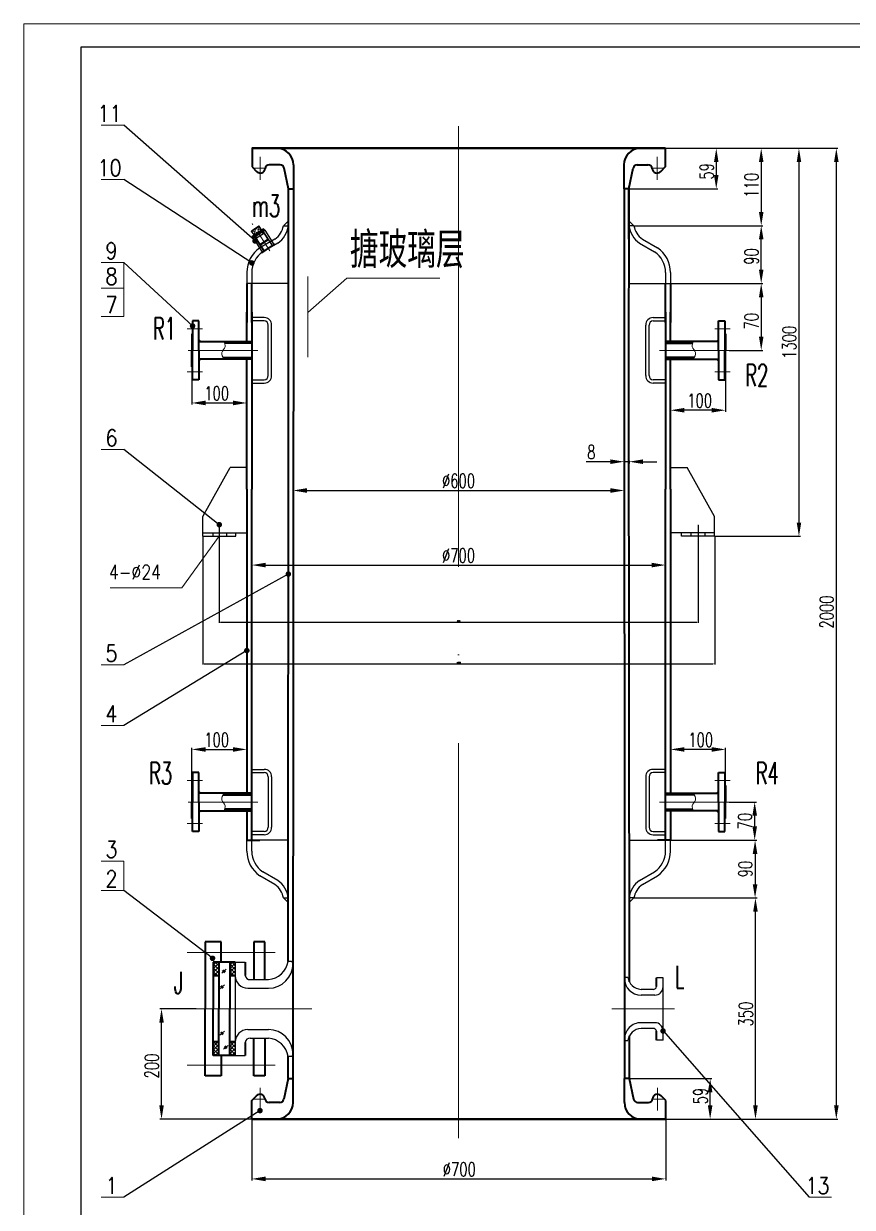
# Model space of a CAD drawing. Extents: x 11707 to 22622, y 3017 to 12806.
# Drawn here: x 14691 to 16195, y 4380 to 6529 of the extents above; entities that cross this region are included whole.
import ezdxf

# ---------------------------------------------------------------- set-up
doc = ezdxf.new("R2010")
doc.units = 0
doc.header["$LTSCALE"] = 8
doc.linetypes.add('DASHDOT-S', pattern=[14, 10, -2, 0, -2])
for name, color, linetype, lineweight in [('cdr.dwg1', 4, 'Continuous', 35), ('cdr.dwg2', 2, 'Continuous', 13), ('cdr_dim', 7, 'Continuous', 13), ('cdr_dwg3', 1, 'DASHDOT-S', 13)]:
    doc.layers.add(name, color=color, linetype=linetype, lineweight=lineweight)
doc.layers.add('cdr_dwg1', color=4, linetype='Continuous')
doc.styles.add('HZ', font='txt', dxfattribs={"width": 0.5, "bigfont": 'hzfs'})
doc.styles.get("Standard").update_dxf_attribs({"font": 'txt', "width": 0.7, "bigfont": 'hztxt.shx'})
doc.dimstyles.new('ISO-25', dxfattribs={"dimtxt": 2.5, "dimasz": 2.5, "dimexe": 1.25, "dimexo": 0.625, "dimtad": 1, "dimtxsty": 'Standard', "dimcen": 2.5, "dimadec": 0, "dimazin": 0, "dimtfac": 1, "dimtmove": 0, "dimatfit": 3, "dimfxl": 1, "dimarcsym": 0})
doc.dimstyles.new('筒轴直径标注', dxfattribs={"dimtxt": 50, "dimasz": 40, "dimexe": 12.5, "dimexo": 0.625, "dimgap": 6.25, "dimtad": 1, "dimtxsty": 'HZ', "dimcen": 15, "dimadec": 0, "dimazin": 0, "dimtm": 1e-09, "dimtfac": 1, "dimtmove": 0, "dimatfit": 3, "dimfxl": 1, "dimarcsym": 0})

# ---------------------------------------------------------------- blocks, each defined once
blk = doc.blocks.new('*D436')
at = {"layer": 'cdr_dim', "color": 0, "lineweight": -2}
for p, q in [((16095.3, 6302.3), (16101.1, 6302.3)), ((16098.1, 6277.3), (16098.1, 5623.1)), ((15945.2, 5598.1), (16101.1, 5598.1))]:
    blk.add_line(p, q, dxfattribs=at)
at = {"layer": 'cdr_dim', "color": 0}
for points in [[(16094, 6277.3), (16102.3, 6277.3), (16098.1, 6302.3)], [(16094, 5623.1), (16102.3, 5623.1), (16098.1, 5598.1)]]:
    blk.add_solid(points, dxfattribs=at)
at = {"layer": 'Defpoints', "color": 0}
for p in [(16095.1, 6302.3), (15945, 5598.1), (16098.1, 5598.1)]:
    blk.add_point(p, dxfattribs=at)
at = {"layer": 'cdr_dim', "color": 0, "insert": (16080.6, 5950.2), "char_height": 25, "attachment_point": 5, "rotation": 90}
blk.add_mtext('1300', dxfattribs=at)
blk = doc.blocks.new('*D329')
at = {"layer": 'cdr_dim', "color": 0, "lineweight": -2}
for p, q in [((15855.8, 6302.3), (16168.9, 6302.3)), ((16165.9, 6277.3), (16165.9, 4565)), ((15898.4, 4540), (16168.9, 4540))]:
    blk.add_line(p, q, dxfattribs=at)
at = {"layer": 'cdr_dim', "color": 0}
for points in [[(16161.8, 6277.3), (16170.1, 6277.3), (16165.9, 6302.3)], [(16161.8, 4565), (16170.1, 4565), (16165.9, 4540)]]:
    blk.add_solid(points, dxfattribs=at)
at = {"layer": 'Defpoints', "color": 0}
for p in [(15855.6, 6302.3), (15898.2, 4540), (16165.9, 4540)]:
    blk.add_point(p, dxfattribs=at)
at = {"layer": 'cdr_dim', "color": 0, "insert": (16148.4, 5460.6), "char_height": 25, "attachment_point": 5, "rotation": 90}
blk.add_mtext('2000', dxfattribs=at)
blk = doc.blocks.new('*D330')
at = {"layer": 'cdr_dim', "color": 0, "lineweight": -2}
for p, q in [((14996.4, 5145.8), (14996.4, 5214.2)), ((15021.4, 5211.2), (15071.4, 5211.2)), ((15096.4, 5150.3), (15096.4, 5214.2))]:
    blk.add_line(p, q, dxfattribs=at)
at = {"layer": 'cdr_dim', "color": 0}
for points in [[(15021.4, 5215.3), (15021.4, 5207), (14996.4, 5211.2)], [(15071.4, 5215.3), (15071.4, 5207), (15096.4, 5211.2)]]:
    blk.add_solid(points, dxfattribs=at)
at = {"layer": 'Defpoints', "color": 0}
for p in [(15096.4, 5211.2), (14996.4, 5145.6), (15096.4, 5150.1)]:
    blk.add_point(p, dxfattribs=at)
at = {"layer": 'cdr_dim', "color": 0, "insert": (15041.5, 5228.7), "char_height": 25, "attachment_point": 5}
blk.add_mtext('100', dxfattribs=at)
blk = doc.blocks.new('*D331')
at = {"layer": 'cdr_dim', "color": 0, "lineweight": -2}
for p, q in [((14996.4, 5905.5), (14996.4, 5837.1)), ((15096.4, 5901), (15096.4, 5837.1)), ((15021.4, 5840.1), (15071.4, 5840.1))]:
    blk.add_line(p, q, dxfattribs=at)
at = {"layer": 'cdr_dim', "color": 0}
for points in [[(15021.4, 5844.3), (15021.4, 5835.9), (14996.4, 5840.1)], [(15071.4, 5844.3), (15071.4, 5835.9), (15096.4, 5840.1)]]:
    blk.add_solid(points, dxfattribs=at)
at = {"layer": 'Defpoints', "color": 0}
for p in [(14996.4, 5905.7), (15096.4, 5901.2), (15096.4, 5840.1)]:
    blk.add_point(p, dxfattribs=at)
at = {"layer": 'cdr_dim', "color": 0, "insert": (15041.5, 5857.6), "char_height": 25, "attachment_point": 5}
blk.add_mtext('100', dxfattribs=at)
blk = doc.blocks.new('*D332')
at = {"layer": 'cdr_dim', "color": 0, "lineweight": -2}
for p, q in [((15865, 5901), (15865, 5823.9)), ((15965, 5905.5), (15965, 5823.9)), ((15940, 5826.9), (15890, 5826.9))]:
    blk.add_line(p, q, dxfattribs=at)
at = {"layer": 'cdr_dim', "color": 0}
for points in [[(15890, 5831), (15890, 5822.7), (15865, 5826.9)], [(15940, 5831), (15940, 5822.7), (15965, 5826.9)]]:
    blk.add_solid(points, dxfattribs=at)
at = {"layer": 'Defpoints', "color": 0}
for p in [(15865, 5901.2), (15965, 5905.7), (15865, 5826.9)]:
    blk.add_point(p, dxfattribs=at)
at = {"layer": 'cdr_dim', "color": 0, "insert": (15917.9, 5844.4), "char_height": 25, "attachment_point": 5}
blk.add_mtext('100', dxfattribs=at)
blk = doc.blocks.new('*D333')
at = {"layer": 'cdr_dim', "color": 0, "lineweight": -2}
for p, q in [((15865, 5150.3), (15865, 5214.2)), ((15940, 5211.2), (15890, 5211.2)), ((15965, 5145.8), (15965, 5214.2))]:
    blk.add_line(p, q, dxfattribs=at)
at = {"layer": 'cdr_dim', "color": 0}
for points in [[(15890, 5215.3), (15890, 5207), (15865, 5211.2)], [(15940, 5215.3), (15940, 5207), (15965, 5211.2)]]:
    blk.add_solid(points, dxfattribs=at)
at = {"layer": 'Defpoints', "color": 0}
for p in [(15865, 5211.2), (15865, 5150.1), (15965, 5145.6)]:
    blk.add_point(p, dxfattribs=at)
at = {"layer": 'cdr_dim', "color": 0, "insert": (15919.9, 5228.7), "char_height": 25, "attachment_point": 5}
blk.add_mtext('100', dxfattribs=at)
blk = doc.blocks.new('*D334')
at = {"layer": 'cdr_dim', "color": 0, "lineweight": -2}
for p, q in [((15971.5, 5115.7), (16020.8, 5115.7)), ((16017.8, 5071.6), (16017.8, 5090.7)), ((15865.2, 5046.6), (16020.8, 5046.6))]:
    blk.add_line(p, q, dxfattribs=at)
at = {"layer": 'cdr_dim', "color": 0}
for points in [[(16013.6, 5090.7), (16022, 5090.7), (16017.8, 5115.7)], [(16013.6, 5071.6), (16022, 5071.6), (16017.8, 5046.6)]]:
    blk.add_solid(points, dxfattribs=at)
at = {"layer": 'Defpoints', "color": 0}
for p in [(15971.3, 5115.7), (16017.8, 5115.7), (15865, 5046.6)]:
    blk.add_point(p, dxfattribs=at)
at = {"layer": 'cdr_dim', "color": 0, "insert": (16000.3, 5081.1), "char_height": 25, "attachment_point": 5, "rotation": 90}
blk.add_mtext('70', dxfattribs=at)
blk = doc.blocks.new('*D437')
at = {"layer": 'cdr_dim', "color": 0, "lineweight": -2}
for p, q in [((15855.8, 6302.3), (15951.1, 6302.3)), ((15948.1, 6277.3), (15948.1, 6253.8)), ((15789.8, 6228.8), (15951.1, 6228.8))]:
    blk.add_line(p, q, dxfattribs=at)
at = {"layer": 'cdr_dim', "color": 0}
for points in [[(15943.9, 6277.3), (15952.2, 6277.3), (15948.1, 6302.3)], [(15943.9, 6253.8), (15952.2, 6253.8), (15948.1, 6228.8)]]:
    blk.add_solid(points, dxfattribs=at)
at = {"layer": 'Defpoints', "color": 0}
for p in [(15855.6, 6302.3), (15789.6, 6228.8), (15948.1, 6228.8)]:
    blk.add_point(p, dxfattribs=at)
at = {"layer": 'cdr_dim', "color": 0, "insert": (15930.6, 6260.5), "char_height": 25, "attachment_point": 5, "rotation": 90}
blk.add_mtext('59', dxfattribs=at)
blk = doc.blocks.new('*D335')
at = {"layer": 'cdr_dim', "color": 0, "lineweight": -2}
for p, q in [((15994.4, 6302.3), (16032.6, 6302.3)), ((16029.6, 6277.3), (16029.6, 6186.9)), ((15798.9, 6161.9), (16032.6, 6161.9))]:
    blk.add_line(p, q, dxfattribs=at)
at = {"layer": 'cdr_dim', "color": 0}
for points in [[(16025.5, 6277.3), (16033.8, 6277.3), (16029.6, 6302.3)], [(16025.5, 6186.9), (16033.8, 6186.9), (16029.6, 6161.9)]]:
    blk.add_solid(points, dxfattribs=at)
at = {"layer": 'Defpoints', "color": 0}
for p in [(15994.2, 6302.3), (15798.7, 6161.9), (16029.6, 6161.9)]:
    blk.add_point(p, dxfattribs=at)
at = {"layer": 'cdr_dim', "color": 0, "insert": (16012.1, 6235.4), "char_height": 25, "attachment_point": 5, "rotation": 90}
blk.add_mtext('110', dxfattribs=at)
blk = doc.blocks.new('*D438')
at = {"layer": 'cdr_dim', "color": 0, "lineweight": -2}
for p, q in [((15865.2, 6161.9), (16032.6, 6161.9)), ((16029.6, 6081.9), (16029.6, 6136.9)), ((15865.2, 6056.9), (16032.6, 6056.9))]:
    blk.add_line(p, q, dxfattribs=at)
at = {"layer": 'cdr_dim', "color": 0}
for points in [[(16025.5, 6136.9), (16033.8, 6136.9), (16029.6, 6161.9)], [(16025.5, 6081.9), (16033.8, 6081.9), (16029.6, 6056.9)]]:
    blk.add_solid(points, dxfattribs=at)
at = {"layer": 'Defpoints', "color": 0}
for p in [(15865, 6161.9), (16029.6, 6161.9), (15865, 6056.9)]:
    blk.add_point(p, dxfattribs=at)
at = {"layer": 'cdr_dim', "color": 0, "insert": (16012.1, 6105.9), "char_height": 25, "attachment_point": 5, "rotation": 90}
blk.add_mtext('90', dxfattribs=at)
blk = doc.blocks.new('*D439')
at = {"layer": 'cdr_dim', "color": 0, "lineweight": -2}
for p, q in [((16009.9, 6056.9), (16032.6, 6056.9)), ((16029.6, 6031.9), (16029.6, 5960.6)), ((15971.5, 5935.6), (16032.6, 5935.6))]:
    blk.add_line(p, q, dxfattribs=at)
at = {"layer": 'cdr_dim', "color": 0}
for points in [[(16025.5, 6031.9), (16033.8, 6031.9), (16029.6, 6056.9)], [(16025.5, 5960.6), (16033.8, 5960.6), (16029.6, 5935.6)]]:
    blk.add_solid(points, dxfattribs=at)
at = {"layer": 'Defpoints', "color": 0}
for p in [(16009.7, 6056.9), (15971.3, 5935.6), (16029.6, 5935.6)]:
    blk.add_point(p, dxfattribs=at)
at = {"layer": 'cdr_dim', "color": 0, "insert": (16012.1, 5988.4), "char_height": 25, "attachment_point": 5, "rotation": 90}
blk.add_mtext('70', dxfattribs=at)
blk = doc.blocks.new('*D440')
at = {"layer": 'cdr_dim', "color": 0, "lineweight": -2}
for p, q in [((15790.5, 4613.7), (15940, 4613.7)), ((15937, 4565), (15937, 4588.7)), ((15856.5, 4540), (15940, 4540))]:
    blk.add_line(p, q, dxfattribs=at)
at = {"layer": 'cdr_dim', "color": 0}
for points in [[(15932.8, 4588.7), (15941.1, 4588.7), (15937, 4613.7)], [(15932.8, 4565), (15941.1, 4565), (15937, 4540)]]:
    blk.add_solid(points, dxfattribs=at)
at = {"layer": 'Defpoints', "color": 0}
for p in [(15790.3, 4613.7), (15937, 4613.7), (15856.3, 4540)]:
    blk.add_point(p, dxfattribs=at)
at = {"layer": 'cdr_dim', "color": 0, "insert": (15919.5, 4582), "char_height": 25, "attachment_point": 5, "rotation": 90}
blk.add_mtext('59', dxfattribs=at)
blk = doc.blocks.new('*D336')
at = {"layer": 'cdr_dim', "color": 0, "lineweight": -2}
for p, q in [((15105.2, 4540), (15105.2, 4428.6)), ((15856.3, 4540), (15856.3, 4428.6)), ((15130.2, 4431.6), (15831.3, 4431.6))]:
    blk.add_line(p, q, dxfattribs=at)
at = {"layer": 'cdr_dim', "color": 0}
for points in [[(15130.2, 4435.8), (15130.2, 4427.5), (15105.2, 4431.6)], [(15831.3, 4435.8), (15831.3, 4427.5), (15856.3, 4431.6)]]:
    blk.add_solid(points, dxfattribs=at)
at = {"layer": 'Defpoints', "color": 0}
for p in [(15105.2, 4540.2), (15856.3, 4540.2), (15856.3, 4431.6)]:
    blk.add_point(p, dxfattribs=at)
at = {"layer": 'cdr_dim', "color": 0, "insert": (15481.9, 4449.1), "char_height": 25, "attachment_point": 5}
blk.add_mtext('%%c700', dxfattribs=at)
blk = doc.blocks.new('*D441')
at = {"layer": 'cdr_dim', "color": 0, "lineweight": -2}
for p, q in [((15180.4, 5460.8), (15180.4, 5684.2)), ((15205.4, 5681.2), (15756, 5681.2)), ((15781, 5461), (15781, 5684.2))]:
    blk.add_line(p, q, dxfattribs=at)
at = {"layer": 'cdr_dim', "color": 0}
for points in [[(15205.4, 5685.4), (15205.4, 5677), (15180.4, 5681.2)], [(15756, 5685.4), (15756, 5677), (15781, 5681.2)]]:
    blk.add_solid(points, dxfattribs=at)
at = {"layer": 'Defpoints', "color": 0}
for p in [(15781, 5681.2), (15180.4, 5460.6), (15781, 5460.8)]:
    blk.add_point(p, dxfattribs=at)
at = {"layer": 'cdr_dim', "color": 0, "insert": (15480.4, 5698.7), "char_height": 25, "attachment_point": 5}
blk.add_mtext('%%c600', dxfattribs=at)
blk = doc.blocks.new('*D442')
at = {"layer": 'cdr_dim', "color": 0, "lineweight": -2}
for p, q in [((15105.3, 5518.9), (15105.3, 5548.8)), ((15130.3, 5545.8), (15831, 5545.8)), ((15856, 5518.9), (15856, 5548.8))]:
    blk.add_line(p, q, dxfattribs=at)
at = {"layer": 'cdr_dim', "color": 0}
for points in [[(15130.3, 5550), (15130.3, 5541.7), (15105.3, 5545.8)], [(15831, 5550), (15831, 5541.7), (15856, 5545.8)]]:
    blk.add_solid(points, dxfattribs=at)
at = {"layer": 'Defpoints', "color": 0}
for p in [(15856, 5545.8), (15105.3, 5518.7), (15856, 5518.7)]:
    blk.add_point(p, dxfattribs=at)
at = {"layer": 'cdr_dim', "color": 0, "insert": (15480.4, 5563.3), "char_height": 25, "attachment_point": 5}
blk.add_mtext('%%c700', dxfattribs=at)
blk = doc.blocks.new('*D446')
at = {"layer": 'cdr_dim', "color": 0, "lineweight": -2}
for p, q in [((15798.9, 4941.6), (16022.2, 4941.6)), ((16019.2, 4565), (16019.2, 4916.6)), ((15898.4, 4540), (16022.2, 4540))]:
    blk.add_line(p, q, dxfattribs=at)
at = {"layer": 'cdr_dim', "color": 0}
for points in [[(16015, 4916.6), (16023.3, 4916.6), (16019.2, 4941.6)], [(16015, 4565), (16023.3, 4565), (16019.2, 4540)]]:
    blk.add_solid(points, dxfattribs=at)
at = {"layer": 'Defpoints', "color": 0}
for p in [(15798.7, 4941.6), (16019.2, 4941.6), (15898.2, 4540)]:
    blk.add_point(p, dxfattribs=at)
at = {"layer": 'cdr_dim', "color": 0, "insert": (16001.7, 4730.8), "char_height": 25, "attachment_point": 5, "rotation": 90}
blk.add_mtext('350', dxfattribs=at)
blk = doc.blocks.new('*D337')
at = {"layer": 'cdr_dim', "color": 0, "lineweight": -2}
for p, q in [((15988.3, 5046.6), (16021.5, 5046.6)), ((16018.5, 5021.6), (16018.5, 4966.6)), ((15988.3, 4941.6), (16021.5, 4941.6))]:
    blk.add_line(p, q, dxfattribs=at)
at = {"layer": 'cdr_dim', "color": 0}
for points in [[(16014.3, 5021.6), (16022.7, 5021.6), (16018.5, 5046.6)], [(16014.3, 4966.6), (16022.7, 4966.6), (16018.5, 4941.6)]]:
    blk.add_solid(points, dxfattribs=at)
at = {"layer": 'Defpoints', "color": 0}
for p in [(15988.1, 5046.6), (15988.1, 4941.6), (16018.5, 4941.6)]:
    blk.add_point(p, dxfattribs=at)
at = {"layer": 'cdr_dim', "color": 0, "insert": (16001, 4994.1), "char_height": 25, "attachment_point": 5, "rotation": 90}
blk.add_mtext('90', dxfattribs=at)
blk = doc.blocks.new('*D338')
at = {"layer": 'cdr_dim', "color": 0, "lineweight": -2}
for p, q in [((15755.9, 5733.5), (15712.2, 5733.5)), ((15780.9, 5735.1), (15780.9, 5730.5)), ((15790.1, 5733.5), (15780.9, 5733.5)), ((15790.1, 5735.1), (15790.1, 5730.5)), ((15815.1, 5733.5), (15840.1, 5733.5))]:
    blk.add_line(p, q, dxfattribs=at)
at = {"layer": 'cdr_dim', "color": 0}
for points in [[(15755.9, 5737.7), (15755.9, 5729.3), (15780.9, 5733.5)], [(15815.1, 5737.7), (15815.1, 5729.3), (15790.1, 5733.5)]]:
    blk.add_solid(points, dxfattribs=at)
at = {"layer": 'Defpoints', "color": 0}
for p in [(15780.9, 5735.3), (15780.9, 5733.5), (15790.1, 5735.3)]:
    blk.add_point(p, dxfattribs=at)
at = {"layer": 'cdr_dim', "color": 0, "insert": (15721.5, 5751), "char_height": 25, "attachment_point": 5}
blk.add_mtext('8', dxfattribs=at)
blk = doc.blocks.new('*D339')
at = {"layer": 'cdr_dim', "color": 0, "lineweight": -2}
for p, q in [((15004.5, 4740.2), (14938.5, 4740.2)), ((14941.5, 4565.2), (14941.5, 4715.2)), ((15104.4, 4540.2), (14938.5, 4540.2))]:
    blk.add_line(p, q, dxfattribs=at)
at = {"layer": 'cdr_dim', "color": 0}
for points in [[(14937.4, 4715.2), (14945.7, 4715.2), (14941.5, 4740.2)], [(14937.4, 4565.2), (14945.7, 4565.2), (14941.5, 4540.2)]]:
    blk.add_solid(points, dxfattribs=at)
at = {"layer": 'Defpoints', "color": 0}
for p in [(14941.5, 4740.2), (15004.7, 4740.2), (15104.6, 4540.2)]:
    blk.add_point(p, dxfattribs=at)
at = {"layer": 'cdr_dim', "color": 0, "insert": (14924, 4636.5), "char_height": 25, "attachment_point": 5, "rotation": 90}
blk.add_mtext('200', dxfattribs=at)
blk = doc.blocks.new('*D497')
at = {"layer": 'cdr_dim', "color": 0, "lineweight": -2}
for p, q in [((15046.3, 5618.5), (15046.3, 5440.9)), ((15915.1, 5618.5), (15915.1, 5440.9)), ((15048.8, 5442.2), (15912.6, 5442.2))]:
    blk.add_line(p, q, dxfattribs=at)
at = {"layer": 'cdr_dim', "color": 0}
for points in [[(15048.8, 5442.6), (15048.8, 5441.7), (15046.3, 5442.2)], [(15912.6, 5442.6), (15912.6, 5441.7), (15915.1, 5442.2)]]:
    blk.add_solid(points, dxfattribs=at)
at = {"layer": 'Defpoints', "color": 0}
for p in [(15046.3, 5619.1), (15915.1, 5619.1), (15915.1, 5442.2)]:
    blk.add_point(p, dxfattribs=at)
at = {"layer": 'cdr_dim', "color": 0, "insert": (15480.7, 5444), "char_height": 2.5, "attachment_point": 5}
blk.add_mtext('980', dxfattribs=at)
blk = doc.blocks.new('*D498')
at = {"layer": 'cdr_dim', "color": 0, "lineweight": -2}
for p, q in [((15016.3, 5597.5), (15016.3, 5365.3)), ((15945.2, 5597.5), (15945.2, 5365.3)), ((15018.8, 5366.6), (15942.7, 5366.6))]:
    blk.add_line(p, q, dxfattribs=at)
at = {"layer": 'cdr_dim', "color": 0}
for points in [[(15018.8, 5367), (15018.8, 5366.1), (15016.3, 5366.6)], [(15942.7, 5367), (15942.7, 5366.1), (15945.2, 5366.6)]]:
    blk.add_solid(points, dxfattribs=at)
at = {"layer": 'Defpoints', "color": 0}
for p in [(15016.3, 5598.1), (15945.2, 5598.1), (15945.2, 5366.6)]:
    blk.add_point(p, dxfattribs=at)
at = {"layer": 'cdr_dim', "color": 0, "insert": (15480.8, 5368.4), "char_height": 2.5, "attachment_point": 5}
blk.add_mtext('1060', dxfattribs=at)

msp = doc.modelspace()

# ---------------------------------------------------------------- hatches: boundary and pattern name
at = {"layer": 'cdr_dim'}
h = msp.add_hatch(dxfattribs=at)
h.set_pattern_fill('ANSI37', color=256, scale=1.5, style=0)
h.set_pattern_definition([(45, (16662.866, 1267.976), (-3.367596, 3.367596), []), (135, (16662.866, 1267.976), (-3.367596, -3.367596), [])])
h.paths.add_polyline_path([(15045.336, 4824.945), (15035.336, 4824.945), (15035.336, 4800.195), (15045.336, 4800.195)])
h = msp.add_hatch(dxfattribs=at)
h.set_pattern_fill('ANSI37', color=256, scale=1.5, style=0)
h.set_pattern_definition([(45, (16692.866, 1267.976), (-3.367596, 3.367596), []), (135, (16692.866, 1267.976), (-3.367596, -3.367596), [])])
h.paths.add_polyline_path([(15075.336, 4824.945), (15065.336, 4824.945), (15065.336, 4800.195), (15075.336, 4800.195)])
h = msp.add_hatch(dxfattribs=at)
h.set_pattern_fill('ANSI37', color=256, scale=1.5, style=0)
h.set_pattern_definition([(315, (16662.866, 8212.4126), (-3.367596, -3.367596), []), (225, (16662.866, 8212.4126), (-3.367596, 3.367596), [])])
h.paths.add_polyline_path([(15045.336, 4655.444), (15035.336, 4655.444), (15035.336, 4680.194), (15045.336, 4680.194)])
h = msp.add_hatch(dxfattribs=at)
h.set_pattern_fill('ANSI37', color=256, scale=1.5, style=0)
h.set_pattern_definition([(315, (16692.866, 8212.4126), (-3.367596, -3.367596), []), (225, (16692.866, 8212.4126), (-3.367596, 3.367596), [])])
h.paths.add_polyline_path([(15075.336, 4655.444), (15065.336, 4655.444), (15065.336, 4680.194), (15075.336, 4680.194)])

# ---------------------------------------------------------------- linework, layer by layer
at = {"layer": 'cdr.dwg1'}
for p, q in [((15855.632, 6302.307), (15105.624, 6302.307)), ((15105.703, 6302.307), (15105.703, 6268.577)), ((15105.729, 6302.307), (15855.736, 6302.307)), ((15855.658, 6302.307), (15855.658, 6268.577)), ((15105.703, 6268.577), (15114.683, 6259.597)), ((15156.639, 6272.307), (15136.821, 6272.307)), ((15171.746, 6228.833), (15163.984, 6266.328)), ((15180.733, 6272.307), (15180.733, 6228.833)), ((15780.628, 6272.307), (15780.628, 6228.833)), ((15789.615, 6228.833), (15797.377, 6266.328)), ((15804.721, 6272.307), (15824.54, 6272.307)), ((15855.658, 6268.577), (15846.678, 6259.597)), ((15171.733, 6228.833), (15180.733, 6228.833)), ((15171.746, 5868.126), (15171.746, 6228.833)), ((15171.746, 6174.998), (15171.746, 6228.833)), ((15180.733, 6228.833), (15180.008, 4613.669)), ((15789.628, 6228.833), (15780.628, 6228.833)), ((15780.733, 6228.833), (15781.299, 4613.669)), ((15789.615, 5868.126), (15789.828, 6228.833)), ((15789.615, 6137.695), (15789.615, 6228.833)), ((15096.336, 6056.876), (15096.333, 5985.876)), ((15105.336, 5985.876), (15105.336, 6056.876)), ((15856.024, 5985.876), (15856.024, 6056.876)), ((15865.024, 6056.876), (15865.027, 5985.876)), ((15096.327, 5951.6), (15096.326, 6004.694)), ((15105.336, 6004.694), (15105.336, 5683.694)), ((15856.024, 6004.694), (15856.024, 5683.694)), ((15865.034, 5951.6), (15865.034, 6004.694)), ((14997.82, 5988.934), (14997.82, 5970.8)), ((15009.198, 5988.934), (14997.82, 5988.934)), ((14997.82, 5974.712), (14997.82, 5935.6)), ((15009.198, 5935.6), (15009.198, 5988.934)), ((15952.162, 5935.6), (15952.162, 5988.934)), ((15952.162, 5988.934), (15963.54, 5988.934)), ((15963.54, 5988.934), (15963.54, 5970.8)), ((15963.54, 5974.712), (15963.54, 5935.6)), ((14996.398, 5965.467), (14996.398, 5935.6)), ((14997.82, 5965.467), (14996.398, 5965.467)), ((15009.198, 5954.603), (15012.198, 5951.6)), ((15009.198, 5951.6), (15105.336, 5951.6)), ((15952.162, 5951.6), (15856.024, 5951.6)), ((15952.162, 5954.603), (15949.163, 5951.6)), ((15963.54, 5965.467), (15964.962, 5965.467)), ((15964.962, 5965.467), (15964.962, 5935.6)), ((14996.398, 5905.734), (14996.398, 5935.6)), ((14997.82, 5882.267), (14997.82, 5935.6)), ((15009.198, 5935.6), (15009.198, 5882.267)), ((15105.336, 5948.756), (15055.906, 5948.756)), ((15856.024, 5948.756), (15905.455, 5948.756)), ((15952.162, 5935.6), (15952.162, 5882.267)), ((15963.54, 5882.267), (15963.54, 5935.6)), ((15964.962, 5905.734), (15964.962, 5935.6)), ((15105.336, 5919.6), (15009.198, 5919.6)), ((15009.198, 5916.598), (15012.198, 5919.6)), ((15053.313, 5922.445), (15105.336, 5922.445)), ((15096.329, 5683.694), (15096.327, 5919.6)), ((15908.047, 5922.445), (15856.024, 5922.445)), ((15856.024, 5919.6), (15952.162, 5919.6)), ((15865.031, 5683.694), (15865.034, 5919.6)), ((15952.162, 5916.598), (15949.163, 5919.6)), ((14997.82, 5905.734), (14996.398, 5905.734)), ((14997.82, 5896.489), (14997.82, 5905.734)), ((15963.54, 5896.489), (15963.54, 5905.734)), ((15963.54, 5905.734), (15964.962, 5905.734)), ((15009.198, 5882.267), (14997.82, 5882.267)), ((15171.286, 4826.058), (15171.746, 5868.126)), ((15790.375, 4789.309), (15789.615, 5868.126)), ((15952.162, 5882.267), (15963.54, 5882.267)), ((15096.329, 5683.694), (15096.327, 5131.693)), ((15105.336, 5046.6), (15105.336, 5683.694)), ((15856.024, 5046.6), (15856.024, 5683.694)), ((15865.031, 5683.694), (15865.034, 5131.693)), ((14997.82, 5169.027), (14997.82, 5115.693)), ((15009.198, 5169.027), (14997.82, 5169.027)), ((15009.198, 5115.693), (15009.198, 5169.027)), ((15952.162, 5115.693), (15952.162, 5169.027)), ((15952.162, 5169.027), (15963.54, 5169.027)), ((15963.54, 5169.027), (15963.54, 5115.693)), ((14996.398, 5145.56), (14996.398, 5115.693)), ((14997.82, 5145.56), (14996.398, 5145.56)), ((14997.82, 5154.804), (14997.82, 5145.56)), ((15963.54, 5154.804), (15963.54, 5145.56)), ((15963.54, 5145.56), (15964.962, 5145.56)), ((15964.962, 5145.56), (15964.962, 5115.693)), ((14996.398, 5085.827), (14996.398, 5115.693)), ((14997.82, 5076.582), (14997.82, 5115.693)), ((15009.198, 5134.696), (15012.198, 5131.693)), ((15105.336, 5131.693), (15009.198, 5131.693)), ((15009.198, 5115.693), (15009.198, 5062.36)), ((15053.313, 5128.849), (15105.336, 5128.849)), ((15856.024, 5131.693), (15952.162, 5131.693)), ((15908.047, 5128.849), (15856.024, 5128.849)), ((15952.162, 5134.696), (15949.163, 5131.693)), ((15952.162, 5115.693), (15952.162, 5062.36)), ((15963.54, 5076.582), (15963.54, 5115.693)), ((15964.962, 5085.827), (15964.962, 5115.693)), ((15009.198, 5096.691), (15012.198, 5099.693)), ((15009.198, 5099.693), (15105.336, 5099.693)), ((15105.336, 5102.538), (15055.906, 5102.538)), ((15096.327, 5099.693), (15096.326, 5046.6)), ((15856.024, 5102.538), (15905.455, 5102.538)), ((15952.162, 5099.693), (15856.024, 5099.693)), ((15865.034, 5099.693), (15865.034, 5046.6)), ((15952.162, 5096.691), (15949.163, 5099.693)), ((14997.82, 5085.827), (14996.398, 5085.827)), ((14997.82, 5062.36), (14997.82, 5080.493)), ((15963.54, 5085.827), (15964.962, 5085.827)), ((15963.54, 5062.36), (15963.54, 5080.493)), ((15009.198, 5062.36), (14997.82, 5062.36)), ((15952.162, 5062.36), (15963.54, 5062.36)), ((15096.326, 5046.6), (15120.193, 5046.6)), ((15865.034, 5046.6), (15841.167, 5046.6)), ((15171.219, 4893.096), (15171.249, 4934.286)), ((15050.009, 4861.662), (15020.452, 4861.662)), ((15020.452, 4861.662), (15020.454, 4740.194)), ((15050.009, 4824.945), (15050.009, 4861.662)), ((15128.755, 4861.662), (15108.755, 4861.662)), ((15108.755, 4861.662), (15108.759, 4793.447)), ((15128.755, 4793.448), (15128.755, 4861.662)), ((15045.336, 4824.945), (15035.336, 4824.945)), ((15035.336, 4824.945), (15035.337, 4740.195)), ((15065.336, 4824.945), (15045.336, 4824.945)), ((15045.336, 4824.945), (15045.336, 4740.194)), ((15075.336, 4824.945), (15065.336, 4824.945)), ((15065.336, 4824.945), (15065.336, 4740.195)), ((15093.35, 4824.945), (15093.35, 4800.945)), ((15045.336, 4800.195), (15035.336, 4800.195)), ((15075.336, 4800.195), (15065.336, 4800.195)), ((15839.527, 4780.695), (15839.527, 4796.694)), ((15020.452, 4618.727), (15020.454, 4740.194)), ((15035.336, 4655.444), (15035.337, 4740.194)), ((15045.336, 4655.444), (15045.336, 4740.194)), ((15065.336, 4655.444), (15065.336, 4740.194)), ((15108.755, 4618.727), (15108.759, 4686.942)), ((15128.755, 4686.941), (15128.755, 4618.727)), ((15790.499, 4613.669), (15790.444, 4691.18)), ((15839.523, 4683.694), (15839.524, 4699.694)), ((15045.336, 4680.194), (15035.336, 4680.194)), ((15075.336, 4680.194), (15065.336, 4680.194)), ((15093.348, 4679.445), (15093.348, 4655.445)), ((15045.336, 4655.444), (15035.336, 4655.444)), ((15065.336, 4655.444), (15045.336, 4655.444)), ((15050.009, 4655.444), (15050.009, 4618.727)), ((15075.336, 4655.444), (15065.336, 4655.444)), ((15171.206, 4613.669), (15171.206, 4655.083)), ((15050.009, 4618.727), (15020.452, 4618.727)), ((15128.755, 4618.727), (15108.755, 4618.727)), ((15171.219, 4613.669), (15163.457, 4576.175)), ((15171.206, 4613.669), (15180.206, 4613.669)), ((15180.206, 4570.195), (15180.206, 4613.669)), ((15790.299, 4613.669), (15781.299, 4613.669)), ((15781.299, 4570.195), (15781.299, 4613.669)), ((15790.286, 4613.669), (15798.048, 4576.175)), ((15105.176, 4573.926), (15114.156, 4582.906)), ((15856.329, 4573.926), (15847.349, 4582.906)), ((15105.176, 4540.195), (15105.176, 4573.926)), ((15156.113, 4570.195), (15136.294, 4570.195)), ((15805.392, 4570.195), (15825.211, 4570.195)), ((15856.329, 4540.195), (15856.329, 4573.926)), ((15105.202, 4540.195), (15855.21, 4540.195)), ((15856.303, 4540.195), (15106.295, 4540.195))]:
    msp.add_line(p, q, dxfattribs=at)
for centre, radius, start, end in [((15150.733, 6272.307), 30, 0, 90), ((15810.628, 6272.307), 30, 90, 180), ((15120.729, 6266.264), 9, 222.206041, 355.542572), ((15137.164, 6264.815), 7.5, 87.37652, 175.658473), ((15156.639, 6264.807), 7.5, 11.696215, 90), ((15804.721, 6264.807), 7.5, 90, 168.303785), ((15824.196, 6264.815), 7.5, 4.341527, 92.62348), ((15840.632, 6266.264), 9, 184.457428, 317.793959), ((15120.202, 4576.239), 9, 4.457428, 137.793959), ((15136.637, 4577.687), 7.5, 184.341527, 272.62348), ((15824.867, 4577.687), 7.5, 267.37652, 355.658473), ((15841.303, 4576.239), 9, 42.206041, 175.542572), ((15150.206, 4570.195), 30, 270, 0), ((15156.113, 4577.695), 7.5, 270, 348.303785), ((15811.299, 4570.195), 30, 180, 270), ((15805.392, 4577.695), 7.5, 191.696215, 270)]:
    msp.add_arc(centre, radius, start, end, dxfattribs=at)
at = {"layer": 'cdr.dwg2'}
for p, q in [((15206.956, 6069.852), (15206.956, 5923.465)), ((15206.956, 6004.34), (15277.877, 6066.772)), ((15277.877, 6066.772), (15446.736, 6066.772))]:
    msp.add_line(p, q, dxfattribs=at)
at = {"layer": 'cdr_dim'}
for p, q in [((14872.837, 6344.622), (14831.97, 6344.622)), ((14872.837, 6245.926), (14831.97, 6245.926)), ((15105.048, 6152.043), (15116.253, 6149.661)), ((15109.459, 6145.25), (15111.841, 6156.454)), ((15111.841, 6156.454), (15123.046, 6154.073)), ((15116.253, 6149.661), (15118.634, 6160.866)), ((15126.139, 6151.789), (15143.295, 6125.371)), ((15134.81, 6135.957), (15126.967, 6148.034)), ((15110.288, 6141.495), (15127.444, 6115.077)), ((15121.224, 6127.134), (15113.381, 6139.211)), ((14872.837, 6095.269), (14831.97, 6095.269)), ((14872.837, 6095.269), (14872.837, 5997.249)), ((14872.837, 6048.734), (14831.97, 6048.734)), ((14872.837, 5997.249), (14831.97, 5997.249)), ((14872.837, 5755.754), (14831.97, 5755.754)), ((15046.329, 5598.096), (14978.168, 5504.326)), ((14978.168, 5504.326), (14848.389, 5504.326)), ((14872.837, 5364.81), (14831.97, 5364.81)), ((14872.837, 5254.672), (14831.97, 5254.672)), ((14872.837, 5008.635), (14831.97, 5008.635)), ((14872.837, 5008.635), (14872.837, 4955.138)), ((14872.837, 4955.138), (14831.97, 4955.138)), ((15050.785, 4805.36), (15059.028, 4812.45)), ((15051.829, 4808.747), (15055.023, 4811.416)), ((15054.29, 4805.885), (15057.407, 4808.645)), ((15047.568, 4776.786), (15055.812, 4783.876)), ((15048.612, 4780.173), (15051.807, 4782.842)), ((15051.073, 4777.311), (15054.191, 4780.071)), ((15047.568, 4692.513), (15055.812, 4699.604)), ((15048.612, 4695.9), (15051.807, 4698.57)), ((15051.073, 4693.039), (15054.191, 4695.799)), ((15054.161, 4666.956), (15062.404, 4674.047)), ((15055.204, 4670.343), (15058.399, 4673.013)), ((15057.666, 4667.482), (15060.783, 4670.242)), ((14872.837, 4398.303), (14831.97, 4398.303)), ((16157.378, 4398.303), (16116.511, 4398.303))]:
    msp.add_line(p, q, dxfattribs=at)
at = {"layer": 'cdr_dim', "linetype": 'Continuous'}
msp.add_lwpolyline([(14691.408, 3017.379), (14691.408, 6528.579), (17174.328, 6528.579), (17174.328, 3017.379)], close=True, dxfattribs=at)
at = {"layer": 'cdr_dim'}
for points in [[(15054.984, 5919.6), (15051.032, 5931.753), (15057.087, 5942.241), (15054.56, 5951.6)], [(15906.377, 5919.6), (15910.329, 5931.753), (15904.273, 5942.241), (15906.8, 5951.6)], [(15054.984, 5131.693), (15051.032, 5119.54), (15057.087, 5109.052), (15054.56, 5099.693)], [(15906.377, 5131.693), (15910.329, 5119.54), (15904.273, 5109.052), (15906.8, 5099.693)]]:
    msp.add_spline(points, degree=3, dxfattribs=at)
at = {"layer": 'cdr_dwg1'}
for p, q in [((15162.66, 6161.876), (15172.086, 6170.536)), ((15798.701, 6161.876), (15789.274, 6170.536)), ((15105.048, 6152.043), (15118.634, 6160.866)), ((15105.048, 6152.043), (15105.313, 6153.288)), ((15109.459, 6145.25), (15105.048, 6152.043)), ((15105.313, 6153.288), (15117.389, 6161.131)), ((15106.176, 6142.044), (15127.31, 6155.769)), ((15106.44, 6143.289), (15126.065, 6156.033)), ((15128.781, 6153.504), (15107.646, 6139.779)), ((15107.646, 6139.779), (15128.781, 6153.504)), ((15112.249, 6138.476), (15128.1, 6148.77)), ((15118.634, 6160.866), (15117.389, 6161.131)), ((15123.046, 6154.073), (15118.634, 6160.866)), ((15125.345, 6148.054), (15124.365, 6149.563)), ((15125.384, 6151.299), (15142.05, 6125.635)), ((15127.31, 6155.769), (15126.065, 6156.033)), ((15128.781, 6153.504), (15127.31, 6155.769)), ((15128.781, 6153.504), (15145.447, 6127.841)), ((15162.66, 6161.876), (15171.746, 6161.876)), ((15798.701, 6161.876), (15789.615, 6161.876)), ((15106.176, 6142.044), (15106.44, 6143.289)), ((15107.646, 6139.779), (15106.176, 6142.044)), ((15107.646, 6139.779), (15124.312, 6114.116)), ((15111.043, 6141.985), (15127.709, 6116.322)), ((15114.023, 6140.701), (15113.043, 6142.211)), ((15119.356, 6127.531), (15135.207, 6137.825)), ((15147.298, 6137.608), (15120.019, 6121.645)), ((15121.224, 6127.134), (15134.81, 6135.957)), ((15147.134, 6128.205), (15123.605, 6112.242)), ((15152.35, 6130.161), (15125.072, 6114.198)), ((15142.163, 6124.635), (15125.557, 6113.852)), ((15142.05, 6125.635), (15127.709, 6116.322)), ((15134.81, 6135.957), (15135.207, 6137.825)), ((15142.05, 6125.635), (15143.295, 6125.371)), ((15145.182, 6126.596), (15142.163, 6124.635)), ((15145.447, 6127.841), (15145.182, 6126.596)), ((15809.01, 6130.161), (15836.289, 6114.198)), ((15814.063, 6137.608), (15841.342, 6121.645)), ((15124.312, 6114.116), (15125.557, 6113.852)), ((15127.709, 6116.322), (15127.444, 6115.077)), ((15096.336, 6076.959), (15096.336, 6056.876)), ((15105.336, 6076.959), (15105.336, 6056.876)), ((15856.024, 6076.959), (15856.024, 6056.876)), ((15865.024, 6076.959), (15865.024, 6056.876)), ((15172.087, 6056.876), (15096.336, 6056.876)), ((15789.273, 6056.876), (15865.024, 6056.876)), ((15096.336, 6024.777), (15096.336, 6004.694)), ((15105.336, 6024.777), (15105.336, 6004.694)), ((15856.024, 6024.777), (15856.024, 6004.694)), ((15865.024, 6024.777), (15865.024, 6004.694)), ((15127.786, 5994.958), (15104.636, 5994.958)), ((15833.575, 5994.958), (15856.724, 5994.958)), ((15127.786, 5988.958), (15104.636, 5988.958)), ((15135.286, 5889.743), (15135.286, 5981.458)), ((15141.286, 5889.743), (15141.286, 5981.458)), ((15820.075, 5889.743), (15820.075, 5981.458)), ((15826.075, 5889.743), (15826.075, 5981.458)), ((15833.575, 5988.958), (15856.724, 5988.958)), ((15104.636, 5882.243), (15127.786, 5882.243)), ((15104.636, 5876.243), (15127.786, 5876.243)), ((15856.724, 5882.243), (15833.575, 5882.243)), ((15856.724, 5876.243), (15833.575, 5876.243)), ((15016.329, 5634.096), (15066.328, 5723.19)), ((15096.328, 5723.19), (15066.328, 5723.19)), ((15865.032, 5723.19), (15895.032, 5723.19)), ((15945.032, 5634.096), (15895.032, 5723.19)), ((15016.329, 5598.096), (15016.329, 5634.096)), ((15945.032, 5598.096), (15945.032, 5634.096)), ((15016.329, 5604.096), (15096.329, 5604.096)), ((15016.329, 5598.096), (15076.329, 5598.096)), ((15034.314, 5604.096), (15034.321, 5598.122)), ((15059.314, 5604.127), (15059.321, 5598.152)), ((15076.329, 5598.096), (15076.329, 5604.096)), ((15945.032, 5604.096), (15865.032, 5604.096)), ((15885.032, 5598.096), (15885.032, 5604.096)), ((15945.032, 5598.096), (15885.032, 5598.096)), ((15902.047, 5604.127), (15902.039, 5598.152)), ((15927.047, 5604.096), (15927.039, 5598.122)), ((15104.636, 5175.051), (15127.786, 5175.051)), ((15104.636, 5169.051), (15127.786, 5169.051)), ((15135.286, 5161.551), (15135.286, 5069.836)), ((15141.286, 5161.551), (15141.286, 5069.836)), ((15820.075, 5161.551), (15820.075, 5069.836)), ((15826.075, 5161.551), (15826.075, 5069.836)), ((15856.724, 5175.051), (15833.575, 5175.051)), ((15856.724, 5169.051), (15833.575, 5169.051)), ((15127.786, 5062.336), (15104.636, 5062.336)), ((15127.786, 5056.336), (15104.636, 5056.336)), ((15833.575, 5062.336), (15856.724, 5062.336)), ((15833.575, 5056.336), (15856.724, 5056.336)), ((15172.087, 5046.599), (15096.336, 5046.6)), ((15096.336, 5026.517), (15096.336, 5046.6)), ((15105.336, 5026.517), (15105.336, 5046.6)), ((15789.273, 5046.599), (15865.024, 5046.6)), ((15856.024, 5026.517), (15856.024, 5046.6)), ((15865.024, 5026.517), (15865.024, 5046.6)), ((15152.35, 4973.315), (15125.072, 4989.278)), ((15809.01, 4973.315), (15836.289, 4989.278)), ((15147.298, 4965.867), (15120.019, 4981.83)), ((15814.063, 4965.867), (15841.342, 4981.83)), ((15162.66, 4941.6), (15172.086, 4932.94)), ((15162.66, 4941.6), (15171.746, 4941.6)), ((15798.701, 4941.6), (15789.274, 4932.94)), ((15798.701, 4941.6), (15789.615, 4941.6)), ((15075.35, 4824.945), (15093.35, 4824.945)), ((15075.35, 4824.945), (15075.35, 4655.445)), ((15177.35, 4826.445), (15171.35, 4826.445)), ((15177.35, 4826.445), (15180.35, 4823.445)), ((15177.35, 4826.445), (15177.35, 4826.445)), ((15180.35, 4822.695), (15180.35, 4823.445)), ((15102.35, 4793.445), (15135.35, 4793.445)), ((15783.526, 4797.695), (15781.526, 4795.695)), ((15781.526, 4795.195), (15781.526, 4795.695)), ((15783.526, 4797.695), (15787.526, 4797.695)), ((15783.526, 4797.695), (15783.526, 4797.695)), ((15851.526, 4796.694), (15839.526, 4796.694)), ((15851.523, 4683.694), (15851.526, 4796.694)), ((15097.85, 4777.695), (15135.35, 4777.695)), ((15833.526, 4775.695), (15811.526, 4775.696)), ((15836.525, 4765.194), (15811.525, 4765.195)), ((15836.524, 4715.194), (15811.524, 4715.195)), ((15097.85, 4702.695), (15135.35, 4702.695)), ((15102.349, 4686.945), (15135.349, 4686.943)), ((15781.523, 4685.195), (15781.523, 4684.695)), ((15783.523, 4682.695), (15781.523, 4684.695)), ((15833.524, 4704.694), (15811.524, 4704.695)), ((15783.523, 4682.695), (15783.523, 4682.695)), ((15783.523, 4682.695), (15787.523, 4682.695)), ((15851.523, 4683.694), (15839.523, 4683.694)), ((15075.35, 4655.445), (15093.35, 4655.445)), ((15177.35, 4653.945), (15171.35, 4653.945)), ((15177.35, 4653.945), (15180.35, 4656.945)), ((15177.35, 4653.945), (15177.35, 4653.945)), ((15180.35, 4657.695), (15180.35, 4656.945))]:
    msp.add_line(p, q, dxfattribs=at)
at = {"layer": 'cdr_dwg1', "linetype": 'Continuous'}
msp.add_lwpolyline([(14795.908, 3059.179), (14795.908, 6486.779), (17132.528, 6486.779), (17132.528, 3059.179)], close=True, dxfattribs=at)
at = {"layer": 'cdr_dwg1'}
for centre, radius, start, end in [((15125.119, 6150.054), 0.9, 123, 213), ((15126.1, 6148.544), 0.9, 213, 303), ((15127.086, 6167.399), 36, 304.154898, 351.17388), ((15127.086, 6167.399), 45, 304.154898, 352.949214), ((15834.274, 6167.399), 45, 187.050786, 235.845102), ((15834.274, 6167.399), 36, 188.82612, 235.845102), ((15112.288, 6141.721), 0.9, 33, 123), ((15113.268, 6140.211), 0.9, 303, 33), ((15150.336, 6076.959), 54, 124.154898, 180), ((15150.336, 6076.959), 45, 124.154898, 180), ((15811.024, 6076.959), 45, 0, 55.845102), ((15811.024, 6076.959), 54, 0, 55.845102), ((15127.786, 5981.458), 13.5, 0, 89.999257), ((15833.575, 5981.458), 13.5, 90.000743, 180), ((15127.786, 5981.458), 7.5, 0, 89.999257), ((15833.575, 5981.458), 7.5, 90.000743, 180), ((15127.786, 5889.743), 7.5, 270, 0), ((15127.786, 5889.743), 13.5, 270, 0), ((15833.575, 5889.743), 13.5, 180, 270), ((15833.575, 5889.743), 7.5, 180, 270), ((15127.786, 5161.551), 13.5, 0, 90), ((15127.786, 5161.551), 7.5, 0, 90), ((15833.575, 5161.551), 13.5, 90, 180), ((15833.575, 5161.551), 7.5, 90, 180), ((15127.786, 5069.836), 13.5, 270.000743, 0), ((15127.786, 5069.836), 7.5, 270.000743, 0), ((15833.575, 5069.836), 13.5, 180, 269.999257), ((15833.575, 5069.836), 7.5, 180, 269.999257), ((15150.336, 5026.517), 54, 180, 235.845102), ((15150.336, 5026.517), 45, 180, 235.845102), ((15811.024, 5026.517), 45, 304.154898, 0), ((15811.024, 5026.517), 54, 304.154898, 0), ((15127.086, 4936.076), 36, 8.82612, 55.845102), ((15127.086, 4936.076), 45, 7.050786, 55.845102), ((15834.274, 4936.076), 45, 124.154898, 172.949214), ((15834.274, 4936.076), 36, 124.154898, 171.17388), ((15132.488, 4832.705), 39.364, 274.170884, 350.85001), ((15135.35, 4822.695), 45, 270, 0), ((15097.85, 4800.195), 22.5, 180, 270), ((15101.832, 4801.973), 8.544, 186.910141, 273.478717), ((15811.526, 4795.195), 30, 179.998925, 269.998925), ((15813.471, 4801.956), 26.332, 189.31268, 265.764511), ((15833.872, 4781.38), 5.696, 266.518486, 353.087062), ((15836.525, 4780.194), 15, 269.998925, 359.998925), ((15811.523, 4685.195), 30, 89.998925, 179.998925), ((15836.524, 4700.194), 15, 359.998925, 89.998925), ((15097.85, 4680.195), 22.5, 90, 180), ((15101.83, 4678.417), 8.544, 86.519561, 173.088138), ((15132.432, 4647.553), 39.498, 9.313755, 85.765586), ((15135.35, 4657.695), 45, 0, 90), ((15813.432, 4678.522), 26.243, 94.169809, 170.848935), ((15833.869, 4699.009), 5.696, 6.909066, 93.477642)]:
    msp.add_arc(centre, radius, start, end, dxfattribs=at)
at = {"layer": 'cdr_dwg3', "ltscale": 10}
msp.add_line((15480.589, 6342.694), (15480.173, 4505.713), dxfattribs=at)
at = {"layer": 'cdr_dwg3'}
for p, q in [((15120.729, 6245.205), (15120.729, 6286.766)), ((15840.632, 6245.205), (15840.632, 6286.766)), ((15131.37, 6266.227), (15107.563, 6266.227)), ((15829.991, 6266.227), (15853.798, 6266.227)), ((15046.321, 5578.242), (15046.284, 5619.149)), ((15915.039, 5578.242), (15915.077, 5619.149)), ((15120.202, 4555.521), (15120.202, 4597.082)), ((15841.303, 4555.521), (15841.303, 4597.082)), ((15130.843, 4576.276), (15107.036, 4576.276)), ((15830.662, 4576.276), (15854.469, 4576.276))]:
    msp.add_line(p, q, dxfattribs=at)
at = {"layer": 'cdr_dwg3', "ltscale": 0.5}
msp.add_line((15137.869, 6116.375), (15105.89, 6165.618), dxfattribs=at)
at = {"layer": 'cdr_dwg3', "ltscale": 3}
for p, q in [((14988.203, 5974.712), (15015.86, 5974.712)), ((15973.158, 5974.712), (15945.501, 5974.712)), ((14990.068, 5935.6), (15116.188, 5935.6)), ((15971.292, 5935.6), (15845.173, 5935.6)), ((14988.203, 5896.489), (15015.86, 5896.489)), ((15973.158, 5896.489), (15945.501, 5896.489)), ((14988.203, 5154.804), (15015.86, 5154.804)), ((15973.158, 5154.804), (15945.501, 5154.804)), ((14990.068, 5115.693), (15116.188, 5115.693)), ((15971.292, 5115.693), (15845.173, 5115.693)), ((14988.203, 5076.582), (15015.86, 5076.582)), ((15973.158, 5076.582), (15945.501, 5076.582)), ((15147.996, 4842.293), (14987.999, 4842.293)), ((15004.71, 4740.195), (15214.442, 4740.195)), ((15872.413, 4740.194), (15758.797, 4740.196)), ((15147.996, 4638.096), (14987.999, 4638.096))]:
    msp.add_line(p, q, dxfattribs=at)

# ---------------------------------------------------------------- texts
at = {"layer": 'cdr.dwg2', "style": 'HZ', "width": 0.8}
msp.add_text('搪玻璃层', height=65, dxfattribs=at).set_placement((15283.383, 6085.058))
at = {"layer": 'cdr_dim', "style": 'HZ'}
for s, height, width, p in [('11', 30, 0.85, (14825.356, 6350.622)), ('10', 30, 0.85, (14825.356, 6251.927)), ('m3', 40, 0.6, (15105.386, 6177.704)), ('9', 30, 0.85, (14839.786, 6101.27)), ('8', 30, 0.85, (14839.786, 6054.735)), ('7', 30, 0.85, (14839.786, 6003.25)), ('R1', 40, 0.6, (14925.578, 5955.047)), ('R2', 40, 0.6, (16000.342, 5870.481)), ('6', 30, 0.85, (14839.786, 5761.754)), ('4-%%c24', 26, 0.8, (14845.994, 5519.977)), ('5', 30, 0.85, (14839.786, 5370.811)), ('4', 30, 0.85, (14839.786, 5260.673)), ('R3', 40, 0.6, (14918.545, 5148.171)), ('R4', 40, 0.6, (16019.202, 5148.171)), ('3', 30, 0.85, (14839.786, 5014.636)), ('2', 30, 0.85, (14839.786, 4961.139)), ('L', 40, 0.6, (15873.041, 4778.104)), ('J', 40, 0.6, (14964.106, 4767.374)), ('1', 30, 0.85, (14839.786, 4404.303)), ('13', 30, 0.85, (16109.897, 4404.303))]:
    msp.add_text(s, height=height, dxfattribs=dict(at, width=width)).set_placement(p)

# ---------------------------------------------------------------- dimensions: what is measured, and where the dimension line sits
at = {"layer": 'cdr_dim'}
for base, p1, p2, text, picture, middle in [((15948.07, 6228.833), (15855.632, 6302.307), (15789.628, 6228.833), '59', '*D437', (15948.07, 6260.524)), ((16029.639, 6161.876), (15994.152, 6302.307), (15798.701, 6161.876), '110', '*D335', (16029.639, 6235.353)), ((16165.942, 4539.995), (15855.632, 6302.307), (15898.242, 4539.995), '2000', '*D329', (16165.942, 5460.615)), ((16029.639, 6161.876), (15865.024, 6056.876), (15865.024, 6161.876), '90', '*D438', (16029.639, 6105.901)), ((16029.639, 5935.6), (16009.723, 6056.876), (15971.292, 5935.6), '70', '*D439', (16029.639, 5988.436)), ((16017.795, 5115.693), (15865.034, 5046.6), (15971.292, 5115.693), '70', '*D334', (16017.795, 5081.147)), ((16019.174, 4941.6), (15898.242, 4539.995), (15798.701, 4941.6), '350', '*D446', (16019.174, 4730.761)), ((15936.955, 4613.669), (15856.329, 4539.995), (15790.299, 4613.669), '59', '*D440', (15936.955, 4581.956))]:
    dim = msp.add_linear_dim(base=base, p1=p1, p2=p2, angle=90, text=text, dimstyle='ISO-25', override={"dimtxt": 25, "dimasz": 25, "dimexe": 3, "dimexo": 0.2, "dimgap": 5, "dimcen": 9}, dxfattribs=at)
    dim.commit()
    dim.dimension.update_dxf_attribs({"geometry": picture, "text_midpoint": middle, "dimtype": 160})
for base, p1, p2, text, picture, middle in [((16098.129, 5598.096), (16095.066, 6302.307), (15945.032, 5598.096), '1300', '*D436', (16080.629, 5950.202)), ((16018.505, 4941.6), (15988.137, 5046.6), (15988.137, 4941.6), '90', '*D337', (16001.005, 4994.1))]:
    dim = msp.add_linear_dim(base=base, p1=p1, p2=p2, angle=90, text=text, dimstyle='ISO-25', override={"dimtxt": 25, "dimasz": 25, "dimexe": 3, "dimexo": 0.2, "dimgap": 5, "dimcen": 9}, dxfattribs=at)
    dim.commit()
    dim.dimension.update_dxf_attribs({"geometry": picture, "text_midpoint": middle})
for base, p1, p2, picture, middle in [((15096.398, 5840.114), (14996.398, 5905.734), (15096.398, 5901.191), '*D331', (15041.491, 5840.114)), ((15096.398, 5211.18), (14996.398, 5145.56), (15096.398, 5150.103), '*D330', (15041.491, 5211.18))]:
    dim = msp.add_linear_dim(base=base, p1=p1, p2=p2, dimstyle='ISO-25', override={"dimtxt": 25, "dimasz": 25, "dimexe": 3, "dimexo": 0.2, "dimgap": 5, "dimcen": 9}, dxfattribs=at)
    dim.commit()
    dim.dimension.update_dxf_attribs({"geometry": picture, "text_midpoint": middle, "dimtype": 160})
for base, p1, p2, angle, picture, middle in [((15864.962, 5826.877), (15964.962, 5905.734), (15864.962, 5901.191), 180, '*D332', (15917.931, 5826.877)), ((15864.962, 5211.18), (15964.962, 5145.56), (15864.962, 5150.103), 180, '*D333', (15919.87, 5211.18)), ((14941.52, 4740.195), (15104.551, 4540.195), (15004.71, 4740.195), 90, '*D339', (14941.52, 4636.454))]:
    dim = msp.add_linear_dim(base=base, p1=p1, p2=p2, angle=angle, dimstyle='ISO-25', override={"dimtxt": 25, "dimasz": 25, "dimexe": 3, "dimexo": 0.2, "dimgap": 5, "dimcen": 9}, dxfattribs=at)
    dim.commit()
    dim.dimension.update_dxf_attribs({"geometry": picture, "text_midpoint": middle, "dimtype": 160})
dim = msp.add_linear_dim(base=(15780.906, 5733.497), p1=(15790.084, 5735.332), p2=(15780.906, 5735.329), text='8', dimstyle='ISO-25', override={"dimtxt": 25, "dimasz": 25, "dimexe": 3, "dimexo": 0.2, "dimgap": 5, "dimcen": 9}, dxfattribs=at)
dim.commit()
dim.dimension.update_dxf_attribs({"geometry": '*D338', "text_midpoint": (15721.531, 5750.997)})
for base, p1, p2, text, picture, middle in [((15781.002, 5681.211), (15180.388, 5460.568), (15781.002, 5460.778), '%%c600', '*D441', (15480.439, 5681.211)), ((15856.024, 5545.844), (15105.336, 5518.664), (15856.024, 5518.664), '%%c700', '*D442', (15480.408, 5545.844)), ((15856.329, 4431.649), (15105.176, 4540.195), (15856.329, 4540.195), '%%c700', '*D336', (15481.929, 4431.649))]:
    dim = msp.add_linear_dim(base=base, p1=p1, p2=p2, text=text, dimstyle='ISO-25', override={"dimtxt": 25, "dimasz": 25, "dimexe": 3, "dimexo": 0.2, "dimgap": 5, "dimcen": 9}, dxfattribs=at)
    dim.commit()
    dim.dimension.update_dxf_attribs({"geometry": picture, "text_midpoint": middle, "dimtype": 160})
for base, p1, p2, text, picture, middle in [((15915.077, 5442.153), (15046.284, 5619.149), (15915.077, 5619.149), '980', '*D497', (15480.68, 5444.028)), ((15945.232, 5366.564), (15016.329, 5598.096), (15945.232, 5598.096), '1060', '*D498', (15480.78, 5368.439))]:
    dim = msp.add_linear_dim(base=base, p1=p1, p2=p2, text=text, dimstyle='ISO-25', dxfattribs=at)
    dim.commit()
    dim.dimension.update_dxf_attribs({"geometry": picture, "text_midpoint": middle})

# ---------------------------------------------------------------- leaders
for points in [[(15111.22, 6134.276), (14872.837, 6344.622)], [(15105.336, 6094.301), (14872.837, 6245.926)], [(14997.82, 5979.867), (14872.837, 6095.269)], [(15046.284, 5619.149), (14872.837, 5755.754)], [(15171.596, 5529.458), (14872.837, 5364.81)], [(15096.328, 5390.594), (14872.837, 5254.672)], [(15034.092, 4832.072), (14872.837, 4955.138)], [(15851.524, 4700.194), (16116.511, 4398.303)], [(15120.202, 4555.521), (14872.837, 4398.303)]]:
    msp.add_leader(points, dimstyle='筒轴直径标注', override={"dimgap": 6, "dimtad": 0, "dimldrblk": 'DotSmall'}, dxfattribs=at)

doc.saveas('drawing.dxf')
